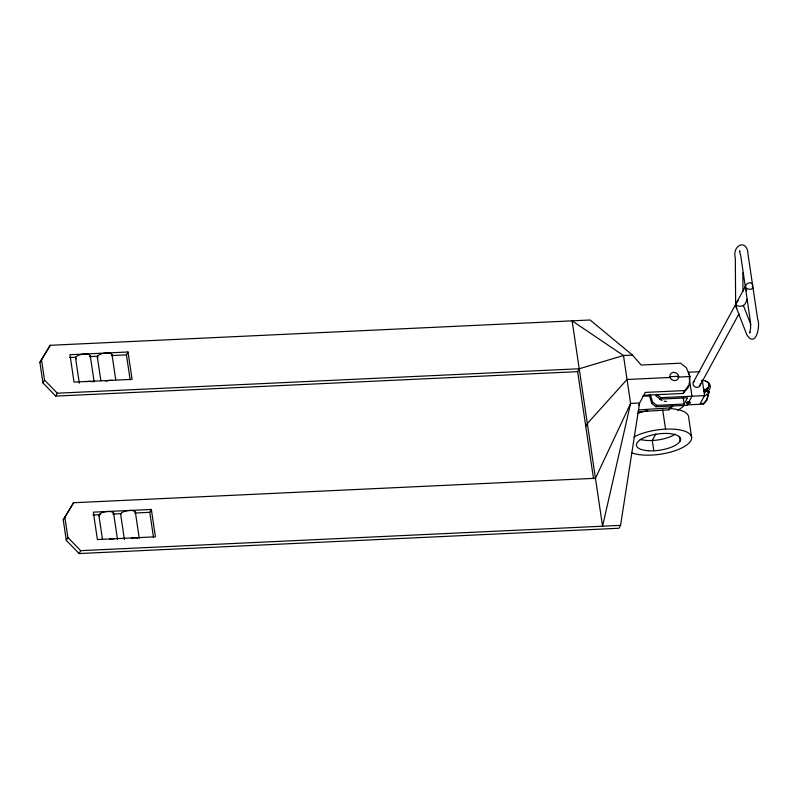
<?xml version="1.0" encoding="UTF-8"?>
<svg xmlns="http://www.w3.org/2000/svg" width="798" height="798" viewBox="0 0 798 798"><rect width="100%" height="100%" fill="white"/><g stroke="black" fill="none" stroke-linecap="round" stroke-linejoin="round"><path stroke-width="1.2" d="M752.305 286.592L752.923 288.108C751.038 290.203 746.599 289.365 745.342 286.921L745.701 285.983M643.856 395.299L683.098 393.454L687.457 388.397L687.706 386.152M687.457 388.397L689.023 385.504L690.021 376.536L686.4 367.778L680.604 363.19L641.203 365.035L632.475 355.11L590.111 319.998L50.234 345.295L39.9 362.382L42.942 382.91L55.77 396.097L577.652 371.649L579.218 368.766L623.477 355.529L632.475 355.11M638.769 405.354L639.587 403.02L630.59 403.449L602.56 526.211L572.116 320.846L623.477 355.529L630.59 403.449L595.458 478.291L73.576 502.74L63.242 519.827L66.294 540.366L79.122 553.553L618.989 528.256L620.555 525.363L639.587 403.02L645.263 392.416L684.664 390.571L689.023 385.504M703.557 390.591L705.512 390.491L708.075 388.227L709.183 384.746L708.155 382.641L704.953 380.636L701.352 380.796M708.075 388.227L709.183 384.746M752.973 287.619L757.601 318.881C760.733 325.325 755.816 348.886 746.848 334.831L735.906 306.562L736.155 303.569M706.539 400.516L709.262 391.07L706.928 399.788L703.447 404.107L687.248 404.865M736.215 303.33L736.135 306.143M745.392 286.422L736.694 302.452L735.766 305.464C741.551 307.21 745.442 306.472 746.918 299.17M50.234 345.295L39.9 362.382M42.942 382.91L44.508 380.028L41.466 359.489M55.77 396.097L57.336 393.214L579.218 368.766M130.154 379.878L126.443 354.881L128.009 351.988L69.975 354.711L74.034 382.092L132.079 379.369L128.009 351.988M73.576 502.74L63.242 519.827M66.294 540.366L67.86 537.473L64.808 516.944M79.122 553.553L80.688 550.66L620.555 525.363M153.495 537.323L149.795 512.326L151.361 509.443L93.326 512.156L97.386 539.538L155.42 536.825L151.361 509.443M585.772 426.411L587.338 423.529L627.038 379.489L670.26 377.464M689.282 378.232L691.956 396.207L687.008 405.304L655.916 406.761L651.806 403.509L652.584 402.082L650.34 394.671M655.916 406.761L656.694 405.334L684.185 404.047L687.567 397.813L660.076 399.11L655.966 395.848L656.744 394.411L660.854 397.663L704.544 395.618L702.24 380.038M660.076 399.11L660.854 397.663M655.806 434.012L652.285 440.496L653.801 450.77M683.098 393.454L684.664 390.571M693.292 382.392L735.776 304.138M700.026 385.524L738.978 313.794M705.512 390.491L708.784 386.91M706.35 389.693L707.447 387.668M704.514 393.424L705.641 391.349A5.576 5.007 28.5 0 0 710.33 386.641A5.576 5.007 28.5 0 0 705.542 381.195M704.544 395.618L700.245 403.549L703.836 403.379L706.928 399.788M703.447 404.107L703.836 403.379M736.694 302.452L738.34 300.198M638.24 411.778L668.844 409.843L671.736 406.172M668.844 409.843L672.584 405.524M750.32 332.237L749.681 332.975L750.609 328.038L750.529 322.572L745.611 288.686C743.746 282.662 753.521 279.809 752.753 287.1M704.195 396.297L706.42 394.85A5.576 5.007 28.5 0 0 707.118 393.753M638.41 409.903L670.23 407.898M69.645 357.534L75.82 357.245M89.406 356.616L98.044 356.207M111.63 355.569L126.443 354.881M699.846 371.708L688.395 372.247L688.764 374.701M669.941 376.686L678.579 376.287M677.672 377.115L690.021 376.536M703.826 389.304L706.22 389.185M92.987 514.989L100.398 514.64M112.747 514.062L121.396 513.653M134.972 513.014L149.795 512.326M642.729 396.147L650.2 396.017M704.215 391.239L705.641 391.349M740.045 251.47L739.347 250.821L740.734 255.769L745.342 286.921M652.584 402.082L656.694 405.334M44.508 380.028L57.336 393.214M67.86 537.473L80.688 550.66M736.285 307.559L736.873 308.417M746.419 290.831L745.611 288.686M743.337 305.355L750.828 324.666M649.253 395.05L651.806 403.509M752.704 285.844L748.075 254.582C747.536 238.213 731.836 244.677 735.317 258.213L735.646 304.786M689.003 402.072L688.953 401.733A1.855 0.678 -8.4 0 0 686.928 402.352A1.855 0.678 -8.4 0 0 687.317 403.12M691.617 437.284L688.574 416.746A33.466 12.249 -8.4 0 0 670.649 408.646M683.297 398.072L684.185 404.047M679.417 436.536L680.096 441.104M662.689 409.803L665.552 429.125M577.652 371.649L593.532 478.74M112.009 354.681L115.72 379.688M135.361 512.126L139.241 538.321M97.356 357.105L100.887 380.915M124.408 539.558L120.698 514.56A7.441 2.723 -8.4 0 1 128.448 510.55A7.441 2.723 -8.4 0 1 135.231 513.004M90.254 355.709L94.134 381.893M113.595 513.154L117.476 539.338M75.591 358.132L79.301 383.13M98.932 515.578L102.463 539.388M742.858 272.966L742.988 291.34M99.521 516.336A7.441 2.723 -8.4 0 1 105.526 511.727A7.441 2.723 -8.4 0 1 113.466 514.022M109.585 539.109A7.441 2.723 -8.4 0 1 114.034 538.899M637.542 413.464A33.466 12.249 -8.4 0 1 647.747 410.541M633.971 436.935A33.466 12.249 -8.4 0 1 682.46 430.501A33.466 12.249 -8.4 0 1 679.687 448.915A33.466 12.249 -8.4 0 1 631.587 452.775M675.138 434.222A22.314 8.17 -8.4 0 1 640.106 439.329M666.43 401.374A8.928 8.01 28.5 0 1 664.145 401.204M661.941 400.476A8.928 8.01 28.5 0 1 659.956 399.259M700.255 383.788A3.721 3.332 28.5 0 1 695.297 387.01A3.721 3.332 28.5 0 1 694.42 381.075M97.935 357.863A7.441 2.723 -8.4 0 1 103.949 353.255A7.441 2.723 -8.4 0 1 111.88 355.559M105.785 381.145A7.441 2.723 -8.4 0 1 112.458 380.427M684.215 405.334A33.466 12.249 -8.4 0 1 677.552 410.322M672.664 406.411A22.314 8.17 -8.4 0 1 670.31 408.067M76.179 358.881A7.441 2.723 -8.4 0 1 82.184 354.272A7.441 2.723 -8.4 0 1 90.114 356.576M86.244 381.653A7.441 2.723 -8.4 0 1 92.478 381.763M131.351 538.081A7.441 2.723 -8.4 0 1 137.585 538.191M707.467 391.15A5.576 5.007 28.5 0 1 707.477 392.486M648.375 450.74A22.314 8.17 -8.4 0 0 680.574 438.89A22.314 8.17 -8.4 0 0 646.56 436.706A22.314 8.17 -8.4 0 0 648.375 450.74M670.25 377.743A4.459 4 28.5 0 0 677.751 379.25A4.459 4 28.5 0 0 674.789 372.466A4.459 4 28.5 0 0 670.25 377.743M687.766 403.509A1.855 0.678 -8.4 0 0 690.45 402.521A1.855 0.678 -8.4 0 0 687.617 402.342A1.855 0.678 -8.4 0 0 687.766 403.509"/></g></svg>
